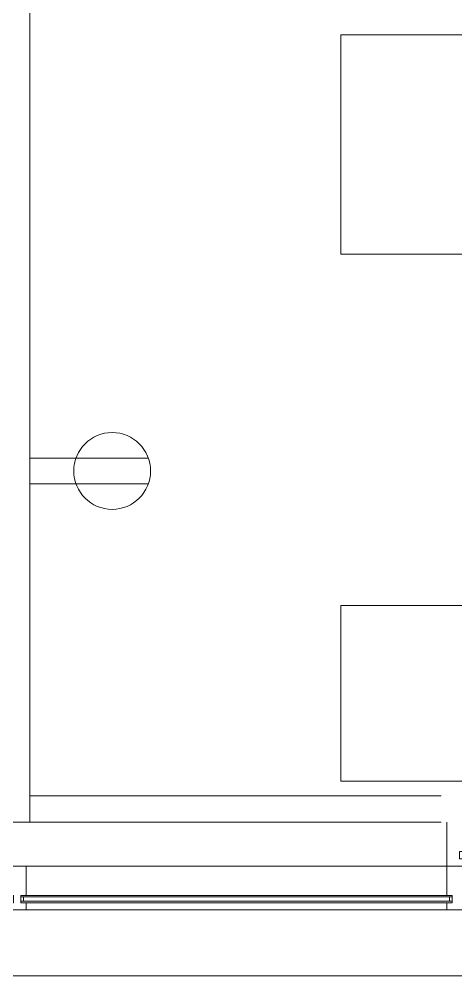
# Model space of a CAD drawing. Header units: inches. Extents: x 1 to 4637, y -664 to 702.
# Drawn here: x 1828.3 to 1888, y -663.6 to -532.9 of the extents above; entities that cross this region are included whole.
import ezdxf

# ---------------------------------------------------------------- set-up
doc = ezdxf.new("R2010")
doc.units = ezdxf.units.IN
doc.header["$MEASUREMENT"] = 0
for name, color, linetype, lineweight in [('A-ANNO-NOTE', 131, 'Continuous', 20), ('B-BASE', 7, 'Continuous', 9), ('I-FURN', 30, 'Continuous', 9), ('I-WALL', 2, 'Continuous', 9), ('NABCA_dwg', 8, 'Continuous', 9), ('NB-WIND-EXT', 7, 'Continuous', 9), ('NB-WIND-MULL', 7, 'Continuous', 9), ('NB-WIND-SILL', 7, 'Continuous', 9)]:
    doc.layers.add(name, color=color, linetype=linetype, lineweight=lineweight)

# ---------------------------------------------------------------- blocks, each defined once
blk = doc.blocks.new('Desk - Group 3 - No Side Chairs-V20-New Construction - Tel_Data_Elec Plan')
at = {"layer": 'I-FURN'}
for p, q in [((0, 72), (72, 72)), ((72, 72), (72, 48)), ((72, 48), (0, 48)), ((10.9, 0), (72, 0)), ((72, 0), (72, -30)), ((72, -30), (0, -30))]:
    blk.add_line(p, q, dxfattribs=at)
blk = doc.blocks.new('NABCA_dwg_MA-2900-8th-120718_dwg-2391440-New Construction - Test Fit Plan-2421454-New Construction - Tel_Data_Elec Plan')
at = {"layer": 'B-BASE', "flags": 128}
blk.add_lwpolyline([(-5935.21, -3896.6), (-5935.21, -3904.1), (-8374.21, -3904.1), (-8374.21, -2881.08), (-8378.21, -2881.08), (-8378.21, -2538.1), (-5818.21, -2538.1), (-5818.21, -2548.1)], dxfattribs=at)
at = {"layer": 'NB-WIND-EXT'}
for p, q in [((-7572.71, -3893.1), (-7514.46, -3893.1)), ((-7572.71, -3893.3), (-7513.71, -3893.3)), ((-7572.34, -3893.3), (-7572.34, -3893.9)), ((-7514.09, -3893.3), (-7514.09, -3893.9)), ((-7572.71, -3893.9), (-7513.71, -3893.9)), ((-7572.71, -3894.1), (-7514.46, -3894.1))]:
    blk.add_line(p, q, dxfattribs=at)
at = {"layer": 'NB-WIND-MULL', "flags": 128}
blk.add_lwpolyline([(-7514.46, -3883.1), (-7514.46, -3889.1), (-7511.96, -3889.1), (-7511.96, -3888.1), (-7512.71, -3888.1), (-7512.71, -3887.1), (-7511.96, -3887.1), (-7511.96, -3883.1)], dxfattribs=at)
for points in [[(-7573.71, -3893.1), (-7573.71, -3894.1), (-7574.46, -3894.1), (-7574.46, -3895.1), (-7571.96, -3895.1), (-7571.96, -3894.1), (-7572.71, -3894.1), (-7572.71, -3893.1), (-7571.96, -3893.1), (-7571.96, -3889.1), (-7574.46, -3889.1), (-7574.46, -3893.1)], [(-7514.46, -3895.1), (-7514.46, -3894.1), (-7513.71, -3894.1), (-7513.71, -3893.1), (-7514.46, -3893.1), (-7514.46, -3889.1), (-7511.96, -3889.1), (-7511.96, -3895.1)]]:
    blk.add_lwpolyline(points, close=True, dxfattribs=at)
at = {"layer": 'NB-WIND-SILL'}
for p, q in [((-7515.21, -3879.48), (-7571.46, -3879.48)), ((-7571.46, -3883.1), (-7515.21, -3883.1)), ((-7571.97, -3889.1), (-7514.46, -3889.1)), ((-7571.97, -3895.1), (-7514.46, -3895.1))]:
    blk.add_line(p, q, dxfattribs=at)
blk = doc.blocks.new('NABCA_dwg-2391440-New Construction - Tel_Data_Elec Plan')
blk.add_blockref('NABCA_dwg_MA-2900-8th-120718_dwg-2391440-New Construction - Test Fit Plan-2421454-New Construction - Tel_Data_Elec Plan', (10102.48, 3240.5))

msp = doc.modelspace()

# ---------------------------------------------------------------- linework, layer by layer
at = {"layer": 'A-ANNO-NOTE'}
for p, q in [((1829.79, -592.86), (1845.98, -592.86)), ((1829.79, -596.34), (1845.98, -596.34))]:
    msp.add_line(p, q, dxfattribs=at)
msp.add_circle((1841.03, -594.6), 5.25, dxfattribs=at)
at = {"layer": 'I-WALL', "color": 250, "lineweight": 20}
for p, q in [((1829.79, -642.6), (1829.79, -494.73)), ((1826.29, -642.6), (1829.79, -642.6))]:
    msp.add_line(p, q, dxfattribs=at)

# ---------------------------------------------------------------- block references
at = {"layer": 'I-FURN', "rotation": 180}
msp.add_blockref('Desk - Group 3 - No Side Chairs-V20-New Construction - Tel_Data_Elec Plan', (1944.29, -564.98), dxfattribs=at)
at = {"layer": 'NABCA_dwg', "color": 7}
msp.add_blockref('NABCA_dwg-2391440-New Construction - Tel_Data_Elec Plan', (-701.24, 0), dxfattribs=at)

doc.saveas('drawing.dxf')
